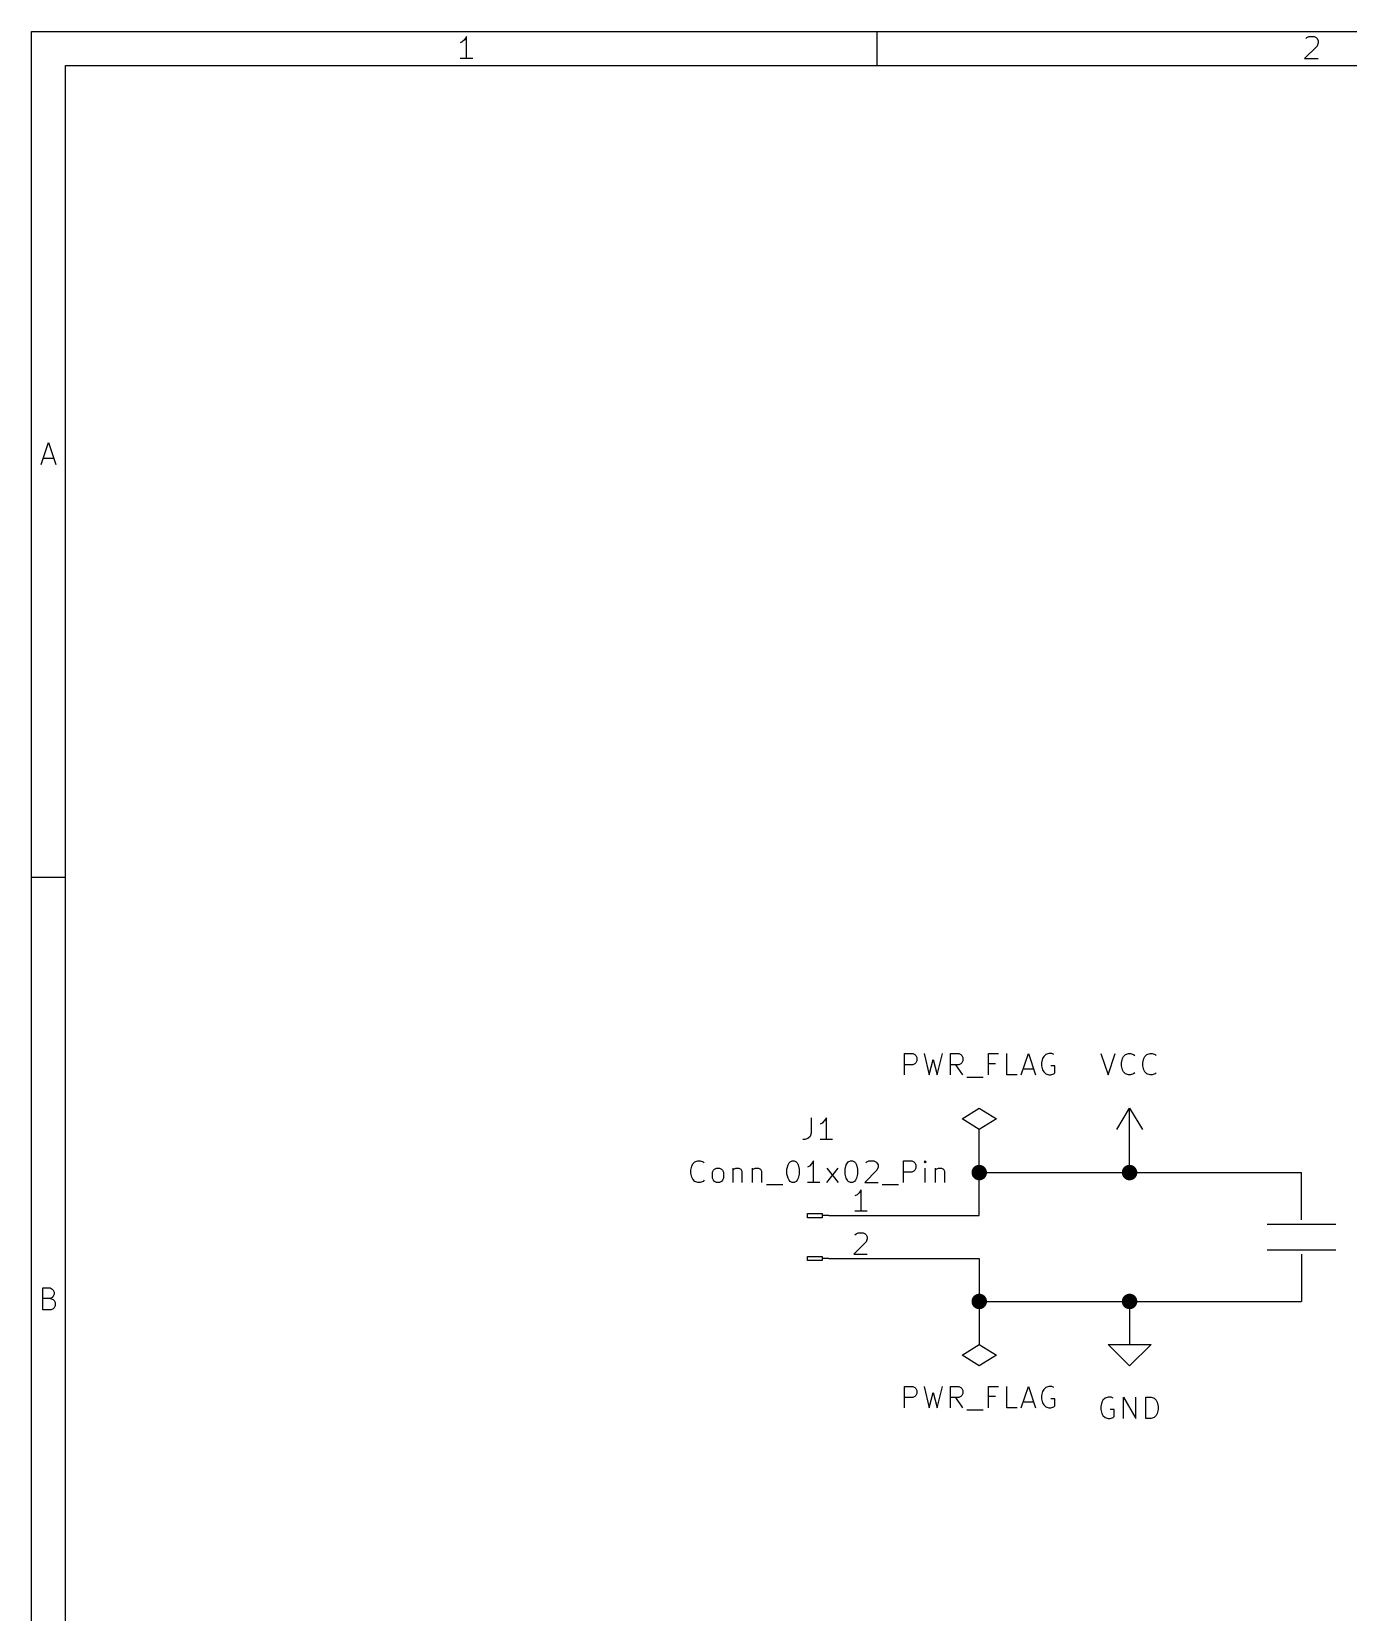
# Model space of a CAD drawing. Extents: x 0.4 to 11.3, y -7.9 to -0.4.
# Drawn here: x 0.394 to 3.459, y -4.074 to -0.394 of the extents above; entities that cross this region are included whole.
import ezdxf

# ---------------------------------------------------------------- set-up
doc = ezdxf.new("R2010")
doc.units = 0
doc.header["$MEASUREMENT"] = 0
for name, color, linetype in [('CYAN2', 4, 'CONTINUOUS'), ('GREEN3', 91, 'CONTINUOUS'), ('RED2', 1, 'CONTINUOUS'), ('RED3', 11, 'CONTINUOUS')]:
    doc.layers.add(name, color=color, linetype=linetype)

msp = doc.modelspace()

# ---------------------------------------------------------------- linework, layer by layer
at = {"layer": 'CYAN2', "linetype": 'CONTINUOUS'}
for p, q in [((2.4262, -2.8228), (2.4262, -2.7728)), ((2.4262, -2.7728), (2.4452, -2.7728)), ((2.4262, -2.8228), (2.4262, -2.7728)), ((2.4262, -2.7728), (2.4452, -2.7728)), ((2.4452, -2.7728), (2.45, -2.7752)), ((2.4452, -2.7728), (2.45, -2.7752)), ((2.45, -2.7966), (2.4452, -2.799)), ((2.45, -2.7966), (2.4452, -2.799)), ((2.45, -2.7752), (2.4524, -2.7776)), ((2.45, -2.7752), (2.4524, -2.7776)), ((2.4524, -2.7942), (2.45, -2.7966)), ((2.4524, -2.7942), (2.45, -2.7966)), ((2.4524, -2.7776), (2.4548, -2.7823)), ((2.4524, -2.7776), (2.4548, -2.7823)), ((2.4548, -2.7895), (2.4524, -2.7942)), ((2.4548, -2.7895), (2.4524, -2.7942)), ((2.4548, -2.7823), (2.4548, -2.7895)), ((2.4548, -2.7823), (2.4548, -2.7895)), ((2.4714, -2.7728), (2.4833, -2.8228)), ((2.4714, -2.7728), (2.4833, -2.8228)), ((2.4833, -2.8228), (2.4929, -2.7871)), ((2.4833, -2.8228), (2.4929, -2.7871)), ((2.4929, -2.7871), (2.5024, -2.8228)), ((2.4929, -2.7871), (2.5024, -2.8228)), ((2.5024, -2.8228), (2.5143, -2.7728)), ((2.5024, -2.8228), (2.5143, -2.7728)), ((2.5333, -2.8228), (2.5333, -2.7728)), ((2.5333, -2.7728), (2.5524, -2.7728)), ((2.5333, -2.8228), (2.5333, -2.7728)), ((2.5333, -2.7728), (2.5524, -2.7728)), ((2.5524, -2.7728), (2.5571, -2.7752)), ((2.5524, -2.7728), (2.5571, -2.7752)), ((2.5571, -2.7966), (2.5524, -2.799)), ((2.5571, -2.7966), (2.5524, -2.799)), ((2.5571, -2.7752), (2.5595, -2.7776)), ((2.5571, -2.7752), (2.5595, -2.7776)), ((2.5595, -2.7942), (2.5571, -2.7966)), ((2.5595, -2.7942), (2.5571, -2.7966)), ((2.5595, -2.7776), (2.5619, -2.7823)), ((2.5595, -2.7776), (2.5619, -2.7823)), ((2.5619, -2.7895), (2.5595, -2.7942)), ((2.5619, -2.7895), (2.5595, -2.7942)), ((2.5619, -2.7823), (2.5619, -2.7895)), ((2.5619, -2.7823), (2.5619, -2.7895)), ((2.6214, -2.8228), (2.6214, -2.7728)), ((2.6214, -2.7728), (2.6452, -2.7728)), ((2.6214, -2.8228), (2.6214, -2.7728)), ((2.6214, -2.7728), (2.6452, -2.7728)), ((2.6381, -2.7966), (2.6214, -2.7966)), ((2.6381, -2.7966), (2.6214, -2.7966)), ((2.6643, -2.8228), (2.6643, -2.7728)), ((2.6643, -2.8228), (2.6643, -2.7728)), ((2.6976, -2.8228), (2.7143, -2.7728)), ((2.6976, -2.8228), (2.7143, -2.7728)), ((2.7143, -2.7728), (2.731, -2.8228)), ((2.7143, -2.7728), (2.731, -2.8228)), ((2.7476, -2.7847), (2.7452, -2.7942)), ((2.7476, -2.7847), (2.7452, -2.7942)), ((2.7452, -2.7942), (2.7452, -2.8014)), ((2.7452, -2.7942), (2.7452, -2.8014)), ((2.75, -2.7799), (2.7476, -2.7847)), ((2.75, -2.7799), (2.7476, -2.7847)), ((2.7548, -2.7752), (2.75, -2.7799)), ((2.7548, -2.7752), (2.75, -2.7799)), ((2.7619, -2.7728), (2.7548, -2.7752)), ((2.7619, -2.7728), (2.7548, -2.7752)), ((2.769, -2.7728), (2.7619, -2.7728)), ((2.769, -2.7728), (2.7619, -2.7728)), ((2.7738, -2.7752), (2.769, -2.7728)), ((2.7738, -2.7752), (2.769, -2.7728)), ((2.8833, -2.7728), (2.9, -2.8228)), ((2.9, -2.8228), (2.9167, -2.7728)), ((2.931, -2.7942), (2.9333, -2.7847)), ((2.931, -2.8014), (2.931, -2.7942)), ((2.9333, -2.7847), (2.9357, -2.7799)), ((2.9357, -2.7799), (2.9405, -2.7752)), ((2.9405, -2.7752), (2.9476, -2.7728)), ((2.9476, -2.7728), (2.9524, -2.7728)), ((2.9524, -2.7728), (2.9595, -2.7752)), ((2.9595, -2.7752), (2.9619, -2.7776)), ((2.981, -2.7942), (2.9833, -2.7847)), ((2.981, -2.8014), (2.981, -2.7942)), ((2.9833, -2.7847), (2.9857, -2.7799)), ((2.9857, -2.7799), (2.9905, -2.7752)), ((2.9905, -2.7752), (2.9976, -2.7728)), ((2.9976, -2.7728), (3.0024, -2.7728)), ((3.0024, -2.7728), (3.0095, -2.7752)), ((3.0095, -2.7752), (3.0119, -2.7776)), ((2.4452, -2.799), (2.4262, -2.799)), ((2.4452, -2.799), (2.4262, -2.799)), ((2.5524, -2.799), (2.5333, -2.799)), ((2.5524, -2.799), (2.5333, -2.799)), ((2.5619, -2.8228), (2.5452, -2.799)), ((2.5619, -2.8228), (2.5452, -2.799)), ((2.5714, -2.8276), (2.6095, -2.8276)), ((2.5714, -2.8276), (2.6095, -2.8276)), ((2.6881, -2.8228), (2.6643, -2.8228)), ((2.6881, -2.8228), (2.6643, -2.8228)), ((2.7024, -2.8085), (2.7262, -2.8085)), ((2.7024, -2.8085), (2.7262, -2.8085)), ((2.7452, -2.8014), (2.7476, -2.8109)), ((2.7452, -2.8014), (2.7476, -2.8109)), ((2.7476, -2.8109), (2.75, -2.8157)), ((2.7476, -2.8109), (2.75, -2.8157)), ((2.75, -2.8157), (2.7548, -2.8204)), ((2.75, -2.8157), (2.7548, -2.8204)), ((2.7548, -2.8204), (2.7619, -2.8228)), ((2.7548, -2.8204), (2.7619, -2.8228)), ((2.7619, -2.8228), (2.7667, -2.8228)), ((2.7619, -2.8228), (2.7667, -2.8228)), ((2.7762, -2.8014), (2.7667, -2.8014)), ((2.7762, -2.8014), (2.7667, -2.8014)), ((2.7667, -2.8228), (2.7738, -2.8204)), ((2.7667, -2.8228), (2.7738, -2.8204)), ((2.7738, -2.8204), (2.7762, -2.818)), ((2.7738, -2.8204), (2.7762, -2.818)), ((2.7762, -2.818), (2.7762, -2.8014)), ((2.7762, -2.818), (2.7762, -2.8014)), ((2.9333, -2.8109), (2.931, -2.8014)), ((2.9357, -2.8157), (2.9333, -2.8109)), ((2.9405, -2.8204), (2.9357, -2.8157)), ((2.9476, -2.8228), (2.9405, -2.8204)), ((2.9524, -2.8228), (2.9476, -2.8228)), ((2.9595, -2.8204), (2.9524, -2.8228)), ((2.9619, -2.818), (2.9595, -2.8204)), ((2.9833, -2.8109), (2.981, -2.8014)), ((2.9857, -2.8157), (2.9833, -2.8109)), ((2.9905, -2.8204), (2.9857, -2.8157)), ((2.9976, -2.8228), (2.9905, -2.8204)), ((3.0024, -2.8228), (2.9976, -2.8228)), ((3.0095, -2.8204), (3.0024, -2.8228)), ((3.0119, -2.818), (3.0095, -2.8204)), ((2.2083, -2.9228), (2.2083, -2.9585)), ((2.2083, -2.9228), (2.2083, -2.9585)), ((2.2345, -2.9347), (2.2298, -2.9371)), ((2.2345, -2.9347), (2.2298, -2.9371)), ((2.2393, -2.9299), (2.2345, -2.9347)), ((2.2393, -2.9299), (2.2345, -2.9347)), ((2.244, -2.9228), (2.2393, -2.9299)), ((2.244, -2.9228), (2.2393, -2.9299)), ((2.244, -2.9728), (2.244, -2.9228)), ((2.244, -2.9728), (2.244, -2.9228)), ((2.194, -2.9728), (2.1893, -2.9728)), ((2.194, -2.9728), (2.1893, -2.9728)), ((2.2012, -2.9704), (2.194, -2.9728)), ((2.2012, -2.9704), (2.194, -2.9728)), ((2.206, -2.9657), (2.2012, -2.9704)), ((2.206, -2.9657), (2.2012, -2.9704)), ((2.2083, -2.9585), (2.206, -2.9657)), ((2.2083, -2.9585), (2.206, -2.9657)), ((2.2583, -2.9728), (2.2298, -2.9728)), ((2.2583, -2.9728), (2.2298, -2.9728)), ((1.9286, -3.0442), (1.931, -3.0347)), ((1.9286, -3.0442), (1.931, -3.0347)), ((1.9286, -3.0514), (1.9286, -3.0442)), ((1.9286, -3.0514), (1.9286, -3.0442)), ((1.931, -3.0609), (1.9286, -3.0514)), ((1.931, -3.0609), (1.9286, -3.0514)), ((1.931, -3.0347), (1.9333, -3.0299)), ((1.931, -3.0347), (1.9333, -3.0299)), ((1.9333, -3.0299), (1.9381, -3.0252)), ((1.9333, -3.0299), (1.9381, -3.0252)), ((1.9381, -3.0252), (1.9452, -3.0228)), ((1.9381, -3.0252), (1.9452, -3.0228)), ((1.9452, -3.0228), (1.95, -3.0228)), ((1.9452, -3.0228), (1.95, -3.0228)), ((1.95, -3.0228), (1.9571, -3.0252)), ((1.95, -3.0228), (1.9571, -3.0252)), ((1.9571, -3.0252), (1.9595, -3.0276)), ((1.9571, -3.0252), (1.9595, -3.0276)), ((1.9786, -3.049), (1.981, -3.0442)), ((1.9786, -3.049), (1.981, -3.0442)), ((1.9786, -3.0633), (1.9786, -3.049)), ((1.9786, -3.0633), (1.9786, -3.049)), ((1.981, -3.0442), (1.9833, -3.0419)), ((1.981, -3.0442), (1.9833, -3.0419)), ((1.9833, -3.0419), (1.9881, -3.0395)), ((1.9833, -3.0419), (1.9881, -3.0395)), ((1.9881, -3.0395), (1.9952, -3.0395)), ((1.9881, -3.0395), (1.9952, -3.0395)), ((1.9952, -3.0395), (2, -3.0419)), ((1.9952, -3.0395), (2, -3.0419)), ((2, -3.0419), (2.0024, -3.0442)), ((2, -3.0419), (2.0024, -3.0442)), ((2.0024, -3.0442), (2.0048, -3.049)), ((2.0024, -3.0442), (2.0048, -3.049)), ((2.0048, -3.049), (2.0048, -3.0633)), ((2.0048, -3.049), (2.0048, -3.0633)), ((2.0262, -3.0395), (2.0262, -3.0728)), ((2.0262, -3.0395), (2.0262, -3.0728)), ((2.0262, -3.0442), (2.0286, -3.0419)), ((2.0262, -3.0442), (2.0286, -3.0419)), ((2.0286, -3.0419), (2.0333, -3.0395)), ((2.0286, -3.0419), (2.0333, -3.0395)), ((2.0333, -3.0395), (2.0405, -3.0395)), ((2.0333, -3.0395), (2.0405, -3.0395)), ((2.0405, -3.0395), (2.0452, -3.0419)), ((2.0405, -3.0395), (2.0452, -3.0419)), ((2.0452, -3.0419), (2.0476, -3.0466)), ((2.0452, -3.0419), (2.0476, -3.0466)), ((2.0476, -3.0466), (2.0476, -3.0728)), ((2.0476, -3.0466), (2.0476, -3.0728)), ((2.0714, -3.0395), (2.0714, -3.0728)), ((2.0714, -3.0395), (2.0714, -3.0728)), ((2.0714, -3.0442), (2.0738, -3.0419)), ((2.0714, -3.0442), (2.0738, -3.0419)), ((2.0738, -3.0419), (2.0786, -3.0395)), ((2.0738, -3.0419), (2.0786, -3.0395)), ((2.0786, -3.0395), (2.0857, -3.0395)), ((2.0786, -3.0395), (2.0857, -3.0395)), ((2.0857, -3.0395), (2.0905, -3.0419)), ((2.0857, -3.0395), (2.0905, -3.0419)), ((2.0905, -3.0419), (2.0929, -3.0466)), ((2.0905, -3.0419), (2.0929, -3.0466)), ((2.0929, -3.0466), (2.0929, -3.0728)), ((2.0929, -3.0466), (2.0929, -3.0728)), ((2.1524, -3.0419), (2.1548, -3.0323)), ((2.1524, -3.0419), (2.1548, -3.0323)), ((2.1524, -3.0538), (2.1524, -3.0419)), ((2.1524, -3.0538), (2.1524, -3.0419)), ((2.1548, -3.0633), (2.1524, -3.0538)), ((2.1548, -3.0633), (2.1524, -3.0538)), ((2.1548, -3.0323), (2.1571, -3.0276)), ((2.1548, -3.0323), (2.1571, -3.0276)), ((2.1571, -3.0276), (2.1595, -3.0252)), ((2.1571, -3.0276), (2.1595, -3.0252)), ((2.1595, -3.0252), (2.1643, -3.0228)), ((2.1595, -3.0252), (2.1643, -3.0228)), ((2.1643, -3.0228), (2.169, -3.0228)), ((2.1643, -3.0228), (2.169, -3.0228)), ((2.169, -3.0228), (2.1738, -3.0252)), ((2.169, -3.0228), (2.1738, -3.0252)), ((2.1738, -3.0252), (2.1762, -3.0276)), ((2.1738, -3.0252), (2.1762, -3.0276)), ((2.1762, -3.0276), (2.1786, -3.0323)), ((2.1762, -3.0276), (2.1786, -3.0323)), ((2.1786, -3.0323), (2.181, -3.0419)), ((2.1786, -3.0323), (2.181, -3.0419)), ((2.181, -3.0538), (2.1786, -3.0633)), ((2.181, -3.0538), (2.1786, -3.0633)), ((2.181, -3.0419), (2.181, -3.0538)), ((2.181, -3.0419), (2.181, -3.0538)), ((2.2048, -3.0347), (2.2, -3.0371)), ((2.2048, -3.0347), (2.2, -3.0371)), ((2.2095, -3.0299), (2.2048, -3.0347)), ((2.2095, -3.0299), (2.2048, -3.0347)), ((2.2143, -3.0228), (2.2095, -3.0299)), ((2.2143, -3.0228), (2.2095, -3.0299)), ((2.2143, -3.0728), (2.2143, -3.0228)), ((2.2143, -3.0728), (2.2143, -3.0228)), ((2.2452, -3.0728), (2.2714, -3.0395)), ((2.2452, -3.0395), (2.2714, -3.0728)), ((2.2452, -3.0728), (2.2714, -3.0395)), ((2.2452, -3.0395), (2.2714, -3.0728)), ((2.2881, -3.0419), (2.2905, -3.0323)), ((2.2881, -3.0419), (2.2905, -3.0323)), ((2.2881, -3.0538), (2.2881, -3.0419)), ((2.2881, -3.0538), (2.2881, -3.0419)), ((2.2905, -3.0633), (2.2881, -3.0538)), ((2.2905, -3.0633), (2.2881, -3.0538)), ((2.2905, -3.0323), (2.2929, -3.0276)), ((2.2905, -3.0323), (2.2929, -3.0276)), ((2.2929, -3.0276), (2.2952, -3.0252)), ((2.2929, -3.0276), (2.2952, -3.0252)), ((2.2952, -3.0252), (2.3, -3.0228)), ((2.2952, -3.0252), (2.3, -3.0228)), ((2.3, -3.0228), (2.3048, -3.0228)), ((2.3, -3.0228), (2.3048, -3.0228)), ((2.3048, -3.0228), (2.3095, -3.0252)), ((2.3048, -3.0228), (2.3095, -3.0252)), ((2.3095, -3.0252), (2.3119, -3.0276)), ((2.3095, -3.0252), (2.3119, -3.0276)), ((2.3119, -3.0276), (2.3143, -3.0323)), ((2.3119, -3.0276), (2.3143, -3.0323)), ((2.3143, -3.0323), (2.3167, -3.0419)), ((2.3143, -3.0323), (2.3167, -3.0419)), ((2.3167, -3.0538), (2.3143, -3.0633)), ((2.3167, -3.0538), (2.3143, -3.0633)), ((2.3167, -3.0419), (2.3167, -3.0538)), ((2.3167, -3.0419), (2.3167, -3.0538)), ((2.3619, -3.0442), (2.3333, -3.0728)), ((2.3619, -3.0442), (2.3333, -3.0728)), ((2.3357, -3.0276), (2.3381, -3.0252)), ((2.3357, -3.0276), (2.3381, -3.0252)), ((2.3381, -3.0252), (2.3429, -3.0228)), ((2.3381, -3.0252), (2.3429, -3.0228)), ((2.3429, -3.0228), (2.3548, -3.0228)), ((2.3429, -3.0228), (2.3548, -3.0228)), ((2.3548, -3.0228), (2.3595, -3.0252)), ((2.3548, -3.0228), (2.3595, -3.0252)), ((2.3595, -3.0252), (2.3619, -3.0276)), ((2.3595, -3.0252), (2.3619, -3.0276)), ((2.3619, -3.0276), (2.3643, -3.0323)), ((2.3619, -3.0276), (2.3643, -3.0323)), ((2.3643, -3.0371), (2.3619, -3.0442)), ((2.3643, -3.0371), (2.3619, -3.0442)), ((2.3643, -3.0323), (2.3643, -3.0371)), ((2.3643, -3.0323), (2.3643, -3.0371)), ((2.4238, -3.0728), (2.4238, -3.0228)), ((2.4238, -3.0228), (2.4429, -3.0228)), ((2.4238, -3.0728), (2.4238, -3.0228)), ((2.4238, -3.0228), (2.4429, -3.0228)), ((2.4429, -3.049), (2.4238, -3.049)), ((2.4429, -3.049), (2.4238, -3.049)), ((2.4429, -3.0228), (2.4476, -3.0252)), ((2.4429, -3.0228), (2.4476, -3.0252)), ((2.4476, -3.0466), (2.4429, -3.049)), ((2.4476, -3.0466), (2.4429, -3.049)), ((2.4476, -3.0252), (2.45, -3.0276)), ((2.4476, -3.0252), (2.45, -3.0276)), ((2.45, -3.0442), (2.4476, -3.0466)), ((2.45, -3.0442), (2.4476, -3.0466)), ((2.45, -3.0276), (2.4524, -3.0323)), ((2.45, -3.0276), (2.4524, -3.0323)), ((2.4524, -3.0395), (2.45, -3.0442)), ((2.4524, -3.0395), (2.45, -3.0442)), ((2.4524, -3.0323), (2.4524, -3.0395)), ((2.4524, -3.0323), (2.4524, -3.0395)), ((2.4738, -3.0228), (2.4714, -3.0252)), ((2.4738, -3.0228), (2.4714, -3.0252)), ((2.4714, -3.0252), (2.4738, -3.0276)), ((2.4714, -3.0252), (2.4738, -3.0276)), ((2.4762, -3.0252), (2.4738, -3.0228)), ((2.4738, -3.0228), (2.4738, -3.0276)), ((2.4762, -3.0252), (2.4738, -3.0228)), ((2.4738, -3.0228), (2.4738, -3.0276)), ((2.4738, -3.0276), (2.4762, -3.0252)), ((2.4738, -3.0276), (2.4762, -3.0252)), ((2.4738, -3.0728), (2.4738, -3.0395)), ((2.4738, -3.0728), (2.4738, -3.0395)), ((2.4976, -3.0395), (2.4976, -3.0728)), ((2.4976, -3.0395), (2.4976, -3.0728)), ((2.4976, -3.0442), (2.5, -3.0419)), ((2.4976, -3.0442), (2.5, -3.0419)), ((2.5, -3.0419), (2.5048, -3.0395)), ((2.5, -3.0419), (2.5048, -3.0395)), ((2.5048, -3.0395), (2.5119, -3.0395)), ((2.5048, -3.0395), (2.5119, -3.0395)), ((2.5119, -3.0395), (2.5167, -3.0419)), ((2.5119, -3.0395), (2.5167, -3.0419)), ((2.5167, -3.0419), (2.519, -3.0466)), ((2.5167, -3.0419), (2.519, -3.0466)), ((2.519, -3.0466), (2.519, -3.0728)), ((2.519, -3.0466), (2.519, -3.0728)), ((1.9333, -3.0657), (1.931, -3.0609)), ((1.9333, -3.0657), (1.931, -3.0609)), ((1.9381, -3.0704), (1.9333, -3.0657)), ((1.9381, -3.0704), (1.9333, -3.0657)), ((1.9452, -3.0728), (1.9381, -3.0704)), ((1.9452, -3.0728), (1.9381, -3.0704)), ((1.95, -3.0728), (1.9452, -3.0728)), ((1.95, -3.0728), (1.9452, -3.0728)), ((1.9571, -3.0704), (1.95, -3.0728)), ((1.9571, -3.0704), (1.95, -3.0728)), ((1.9595, -3.068), (1.9571, -3.0704)), ((1.9595, -3.068), (1.9571, -3.0704)), ((1.981, -3.068), (1.9786, -3.0633)), ((1.981, -3.068), (1.9786, -3.0633)), ((1.9833, -3.0704), (1.981, -3.068)), ((1.9833, -3.0704), (1.981, -3.068)), ((1.9881, -3.0728), (1.9833, -3.0704)), ((1.9881, -3.0728), (1.9833, -3.0704)), ((1.9952, -3.0728), (1.9881, -3.0728)), ((1.9952, -3.0728), (1.9881, -3.0728)), ((2, -3.0704), (1.9952, -3.0728)), ((2, -3.0704), (1.9952, -3.0728)), ((2.0024, -3.068), (2, -3.0704)), ((2.0024, -3.068), (2, -3.0704)), ((2.0048, -3.0633), (2.0024, -3.068)), ((2.0048, -3.0633), (2.0024, -3.068)), ((2.1048, -3.0776), (2.1429, -3.0776)), ((2.1048, -3.0776), (2.1429, -3.0776)), ((2.1571, -3.068), (2.1548, -3.0633)), ((2.1571, -3.068), (2.1548, -3.0633)), ((2.1595, -3.0704), (2.1571, -3.068)), ((2.1595, -3.0704), (2.1571, -3.068)), ((2.1643, -3.0728), (2.1595, -3.0704)), ((2.1643, -3.0728), (2.1595, -3.0704)), ((2.169, -3.0728), (2.1643, -3.0728)), ((2.169, -3.0728), (2.1643, -3.0728)), ((2.1738, -3.0704), (2.169, -3.0728)), ((2.1738, -3.0704), (2.169, -3.0728)), ((2.1762, -3.068), (2.1738, -3.0704)), ((2.1762, -3.068), (2.1738, -3.0704)), ((2.1786, -3.0633), (2.1762, -3.068)), ((2.1786, -3.0633), (2.1762, -3.068)), ((2.2286, -3.0728), (2.2, -3.0728)), ((2.2286, -3.0728), (2.2, -3.0728)), ((2.2929, -3.068), (2.2905, -3.0633)), ((2.2929, -3.068), (2.2905, -3.0633)), ((2.2952, -3.0704), (2.2929, -3.068)), ((2.2952, -3.0704), (2.2929, -3.068)), ((2.3, -3.0728), (2.2952, -3.0704)), ((2.3, -3.0728), (2.2952, -3.0704)), ((2.3048, -3.0728), (2.3, -3.0728)), ((2.3048, -3.0728), (2.3, -3.0728)), ((2.3095, -3.0704), (2.3048, -3.0728)), ((2.3095, -3.0704), (2.3048, -3.0728)), ((2.3119, -3.068), (2.3095, -3.0704)), ((2.3119, -3.068), (2.3095, -3.0704)), ((2.3143, -3.0633), (2.3119, -3.068)), ((2.3143, -3.0633), (2.3119, -3.068)), ((2.3333, -3.0728), (2.3643, -3.0728)), ((2.3333, -3.0728), (2.3643, -3.0728)), ((2.3738, -3.0776), (2.4119, -3.0776)), ((2.3738, -3.0776), (2.4119, -3.0776)), ((2.4262, -3.5978), (2.4262, -3.5478)), ((2.4262, -3.5478), (2.4452, -3.5478)), ((2.4452, -3.5478), (2.45, -3.5502)), ((2.45, -3.5502), (2.4524, -3.5526)), ((2.4524, -3.5692), (2.45, -3.5716)), ((2.4524, -3.5526), (2.4548, -3.5573)), ((2.4548, -3.5645), (2.4524, -3.5692)), ((2.4548, -3.5573), (2.4548, -3.5645)), ((2.4714, -3.5478), (2.4833, -3.5978)), ((2.4833, -3.5978), (2.4929, -3.5621)), ((2.4929, -3.5621), (2.5024, -3.5978)), ((2.5024, -3.5978), (2.5143, -3.5478)), ((2.5333, -3.5978), (2.5333, -3.5478)), ((2.5333, -3.5478), (2.5524, -3.5478)), ((2.5524, -3.5478), (2.5571, -3.5502)), ((2.5571, -3.5502), (2.5595, -3.5526)), ((2.5595, -3.5692), (2.5571, -3.5716)), ((2.5595, -3.5526), (2.5619, -3.5573)), ((2.5619, -3.5645), (2.5595, -3.5692)), ((2.5619, -3.5573), (2.5619, -3.5645)), ((2.6214, -3.5978), (2.6214, -3.5478)), ((2.6214, -3.5478), (2.6452, -3.5478)), ((2.6643, -3.5978), (2.6643, -3.5478)), ((2.6976, -3.5978), (2.7143, -3.5478)), ((2.7143, -3.5478), (2.7309, -3.5978)), ((2.7476, -3.5597), (2.7452, -3.5692)), ((2.7452, -3.5692), (2.7452, -3.5764)), ((2.75, -3.5549), (2.7476, -3.5597)), ((2.7548, -3.5502), (2.75, -3.5549)), ((2.7619, -3.5478), (2.7548, -3.5502)), ((2.769, -3.5478), (2.7619, -3.5478)), ((2.7738, -3.5502), (2.769, -3.5478)), ((2.4452, -3.574), (2.4262, -3.574)), ((2.45, -3.5716), (2.4452, -3.574)), ((2.5524, -3.574), (2.5333, -3.574)), ((2.5619, -3.5978), (2.5452, -3.574)), ((2.5571, -3.5716), (2.5524, -3.574)), ((2.5714, -3.6026), (2.6095, -3.6026)), ((2.6381, -3.5716), (2.6214, -3.5716)), ((2.6881, -3.5978), (2.6643, -3.5978)), ((2.7024, -3.5835), (2.7262, -3.5835)), ((2.7452, -3.5764), (2.7476, -3.5859)), ((2.7476, -3.5859), (2.75, -3.5907)), ((2.75, -3.5907), (2.7548, -3.5954)), ((2.7548, -3.5954), (2.7619, -3.5978)), ((2.7619, -3.5978), (2.7667, -3.5978)), ((2.7762, -3.5764), (2.7667, -3.5764)), ((2.7667, -3.5978), (2.7738, -3.5954)), ((2.7738, -3.5954), (2.7762, -3.593)), ((2.7762, -3.593), (2.7762, -3.5764)), ((2.8857, -3.5847), (2.8833, -3.5942)), ((2.8833, -3.5942), (2.8833, -3.6014)), ((2.8833, -3.6014), (2.8857, -3.6109)), ((2.8881, -3.5799), (2.8857, -3.5847)), ((2.8929, -3.5752), (2.8881, -3.5799)), ((2.9, -3.5728), (2.8929, -3.5752)), ((2.9071, -3.5728), (2.9, -3.5728)), ((2.9143, -3.6014), (2.9048, -3.6014)), ((2.9119, -3.5752), (2.9071, -3.5728)), ((2.9143, -3.618), (2.9143, -3.6014)), ((2.9357, -3.6228), (2.9357, -3.5728)), ((2.9357, -3.5728), (2.9643, -3.6228)), ((2.9643, -3.6228), (2.9643, -3.5728)), ((2.9881, -3.6228), (2.9881, -3.5728)), ((2.9881, -3.5728), (3, -3.5728)), ((3, -3.5728), (3.0071, -3.5752)), ((3.0071, -3.5752), (3.0119, -3.5799)), ((3.0119, -3.5799), (3.0143, -3.5847)), ((3.0143, -3.5847), (3.0167, -3.5942)), ((3.0167, -3.6014), (3.0143, -3.6109)), ((3.0167, -3.5942), (3.0167, -3.6014)), ((2.8857, -3.6109), (2.8881, -3.6157)), ((2.8881, -3.6157), (2.8929, -3.6204)), ((2.8929, -3.6204), (2.9, -3.6228)), ((2.9, -3.6228), (2.9048, -3.6228)), ((2.9048, -3.6228), (2.9119, -3.6204)), ((2.9119, -3.6204), (2.9143, -3.618)), ((3, -3.6228), (2.9881, -3.6228)), ((3.0071, -3.6204), (3, -3.6228)), ((3.0119, -3.6157), (3.0071, -3.6204)), ((3.0143, -3.6109), (3.0119, -3.6157))]:
    msp.add_line(p, q, dxfattribs=at)
at = {"layer": 'GREEN3', "linetype": 'CONTINUOUS'}
for p, q in [((2.6, -3.05), (2.6, -3)), ((2.95, -3.05), (2.95, -3)), ((2.6, -3.15), (2.6, -3.05)), ((2.6, -3.05), (2.95, -3.05)), ((2.95, -3.05), (3.35, -3.05)), ((2.4, -3.15), (2.6, -3.15)), ((2.4, -3.25), (2.6, -3.25)), ((2.6, -3.25), (2.6, -3.35)), ((2.6, -3.35), (2.95, -3.35)), ((2.6, -3.35), (2.6, -3.4)), ((2.95, -3.35), (3.35, -3.35)), ((2.95, -3.35), (2.95, -3.4))]:
    msp.add_line(p, q, dxfattribs=at)
at = {"layer": 'GREEN3', "const_width": 0.018}
for points in [[(2.591, -3.05, 1), (2.609, -3.05, 1)], [(2.941, -3.05, 1), (2.959, -3.05, 1)], [(2.591, -3.35, 1), (2.609, -3.35, 1)], [(2.941, -3.35, 1), (2.959, -3.35, 1)]]:
    msp.add_lwpolyline(points, format="xyb", close=True, dxfattribs=at)
at = {"layer": 'RED2', "linetype": 'CONTINUOUS'}
for p, q in [((0.3937, -0.3937), (11.2993, -0.3937)), ((0.3937, -7.8743), (0.3937, -0.3937)), ((2.3622, -0.4724), (2.3622, -0.3937)), ((1.3965, -0.4174), (1.3916, -0.4199)), ((1.4013, -0.4126), (1.3965, -0.4174)), ((1.4062, -0.4053), (1.4013, -0.4126)), ((1.4062, -0.4564), (1.4062, -0.4053)), ((3.3869, -0.4272), (3.3576, -0.4564)), ((3.3601, -0.4101), (3.3625, -0.4077)), ((3.3625, -0.4077), (3.3674, -0.4053)), ((3.3674, -0.4053), (3.3796, -0.4053)), ((3.3796, -0.4053), (3.3845, -0.4077)), ((3.3845, -0.4077), (3.3869, -0.4101)), ((3.3869, -0.4101), (3.3893, -0.415)), ((3.3893, -0.4199), (3.3869, -0.4272)), ((3.3893, -0.415), (3.3893, -0.4199)), ((0.4724, -0.4724), (11.2206, -0.4724)), ((0.4724, -7.7956), (0.4724, -0.4724)), ((1.4208, -0.4564), (1.3916, -0.4564)), ((3.3576, -0.4564), (3.3893, -0.4564)), ((0.416, -1.4013), (0.4331, -1.3501)), ((0.4331, -1.3501), (0.4501, -1.4013)), ((0.4209, -1.3867), (0.4453, -1.3867)), ((0.3937, -2.3622), (0.4724, -2.3622)), ((2.56, -2.925), (2.6, -2.9)), ((2.6, -2.9), (2.64, -2.925)), ((2.92, -2.95), (2.95, -2.9)), ((2.95, -3), (2.95, -2.9)), ((2.95, -2.9), (2.98, -2.95)), ((2.6, -2.95), (2.56, -2.925)), ((2.64, -2.925), (2.6, -2.95)), ((2.6, -3), (2.6, -2.95)), ((3.35, -3.16), (3.35, -3.05)), ((2.2, -3.155), (2.2, -3.145)), ((2.2, -3.145), (2.234, -3.145)), ((2.234, -3.155), (2.2, -3.155)), ((2.234, -3.145), (2.234, -3.155)), ((2.25, -3.15), (2.234, -3.15)), ((2.25, -3.15), (2.4, -3.15)), ((2.25, -3.15), (2.4, -3.15)), ((3.27, -3.17), (3.43, -3.17)), ((3.27, -3.23), (3.43, -3.23)), ((2.2, -3.255), (2.2, -3.245)), ((2.2, -3.245), (2.234, -3.245)), ((2.234, -3.255), (2.2, -3.255)), ((2.234, -3.245), (2.234, -3.255)), ((2.25, -3.25), (2.234, -3.25)), ((2.25, -3.25), (2.4, -3.25)), ((2.25, -3.25), (2.4, -3.25)), ((3.35, -3.24), (3.35, -3.35)), ((0.4197, -3.3698), (0.4197, -3.3186)), ((0.4197, -3.3186), (0.4367, -3.3186)), ((0.4367, -3.343), (0.4197, -3.343)), ((0.4367, -3.3186), (0.4416, -3.3211)), ((0.4416, -3.3406), (0.4367, -3.343)), ((0.4367, -3.343), (0.444, -3.3455)), ((0.4416, -3.3211), (0.444, -3.3235)), ((0.444, -3.3381), (0.4416, -3.3406)), ((0.444, -3.3235), (0.4465, -3.3284)), ((0.4465, -3.3333), (0.444, -3.3381)), ((0.444, -3.3455), (0.4465, -3.3479)), ((0.4465, -3.3284), (0.4465, -3.3333)), ((0.4465, -3.3479), (0.4489, -3.3528)), ((0.4392, -3.3698), (0.4197, -3.3698)), ((0.444, -3.3674), (0.4392, -3.3698)), ((0.4465, -3.365), (0.444, -3.3674)), ((0.4489, -3.3601), (0.4465, -3.365)), ((0.4489, -3.3528), (0.4489, -3.3601)), ((2.6, -3.4), (2.6, -3.45)), ((2.95, -3.4), (2.95, -3.45)), ((2.56, -3.475), (2.6, -3.45)), ((2.6, -3.45), (2.64, -3.475)), ((2.95, -3.5), (2.9, -3.45)), ((2.9, -3.45), (2.95, -3.45)), ((2.95, -3.45), (3, -3.45)), ((3, -3.45), (2.95, -3.5)), ((2.6, -3.5), (2.56, -3.475)), ((2.64, -3.475), (2.6, -3.5))]:
    msp.add_line(p, q, dxfattribs=at)
at = {"layer": 'RED3', "linetype": 'CONTINUOUS'}
for p, q in [((2.325, -3.0899), (2.3202, -3.097)), ((2.325, -3.0899), (2.3202, -3.097)), ((2.325, -3.1399), (2.325, -3.0899)), ((2.325, -3.1399), (2.325, -3.0899)), ((2.3155, -3.1018), (2.3107, -3.1042)), ((2.3155, -3.1018), (2.3107, -3.1042)), ((2.3202, -3.097), (2.3155, -3.1018)), ((2.3202, -3.097), (2.3155, -3.1018)), ((2.3393, -3.1399), (2.3107, -3.1399)), ((2.3393, -3.1399), (2.3107, -3.1399)), ((2.3107, -3.1946), (2.3131, -3.1923)), ((2.3107, -3.1946), (2.3131, -3.1923)), ((2.3131, -3.1923), (2.3179, -3.1899)), ((2.3131, -3.1923), (2.3179, -3.1899)), ((2.3179, -3.1899), (2.3298, -3.1899)), ((2.3179, -3.1899), (2.3298, -3.1899)), ((2.3298, -3.1899), (2.3345, -3.1923)), ((2.3298, -3.1899), (2.3345, -3.1923)), ((2.3345, -3.1923), (2.3369, -3.1946)), ((2.3345, -3.1923), (2.3369, -3.1946)), ((2.3369, -3.1946), (2.3393, -3.1994)), ((2.3369, -3.1946), (2.3393, -3.1994)), ((2.3393, -3.1994), (2.3393, -3.2042)), ((2.3393, -3.1994), (2.3393, -3.2042)), ((2.3369, -3.2113), (2.3083, -3.2399)), ((2.3369, -3.2113), (2.3083, -3.2399)), ((2.3393, -3.2042), (2.3369, -3.2113)), ((2.3393, -3.2042), (2.3369, -3.2113)), ((2.3083, -3.2399), (2.3393, -3.2399)), ((2.3083, -3.2399), (2.3393, -3.2399))]:
    msp.add_line(p, q, dxfattribs=at)

doc.saveas('drawing.dxf')
